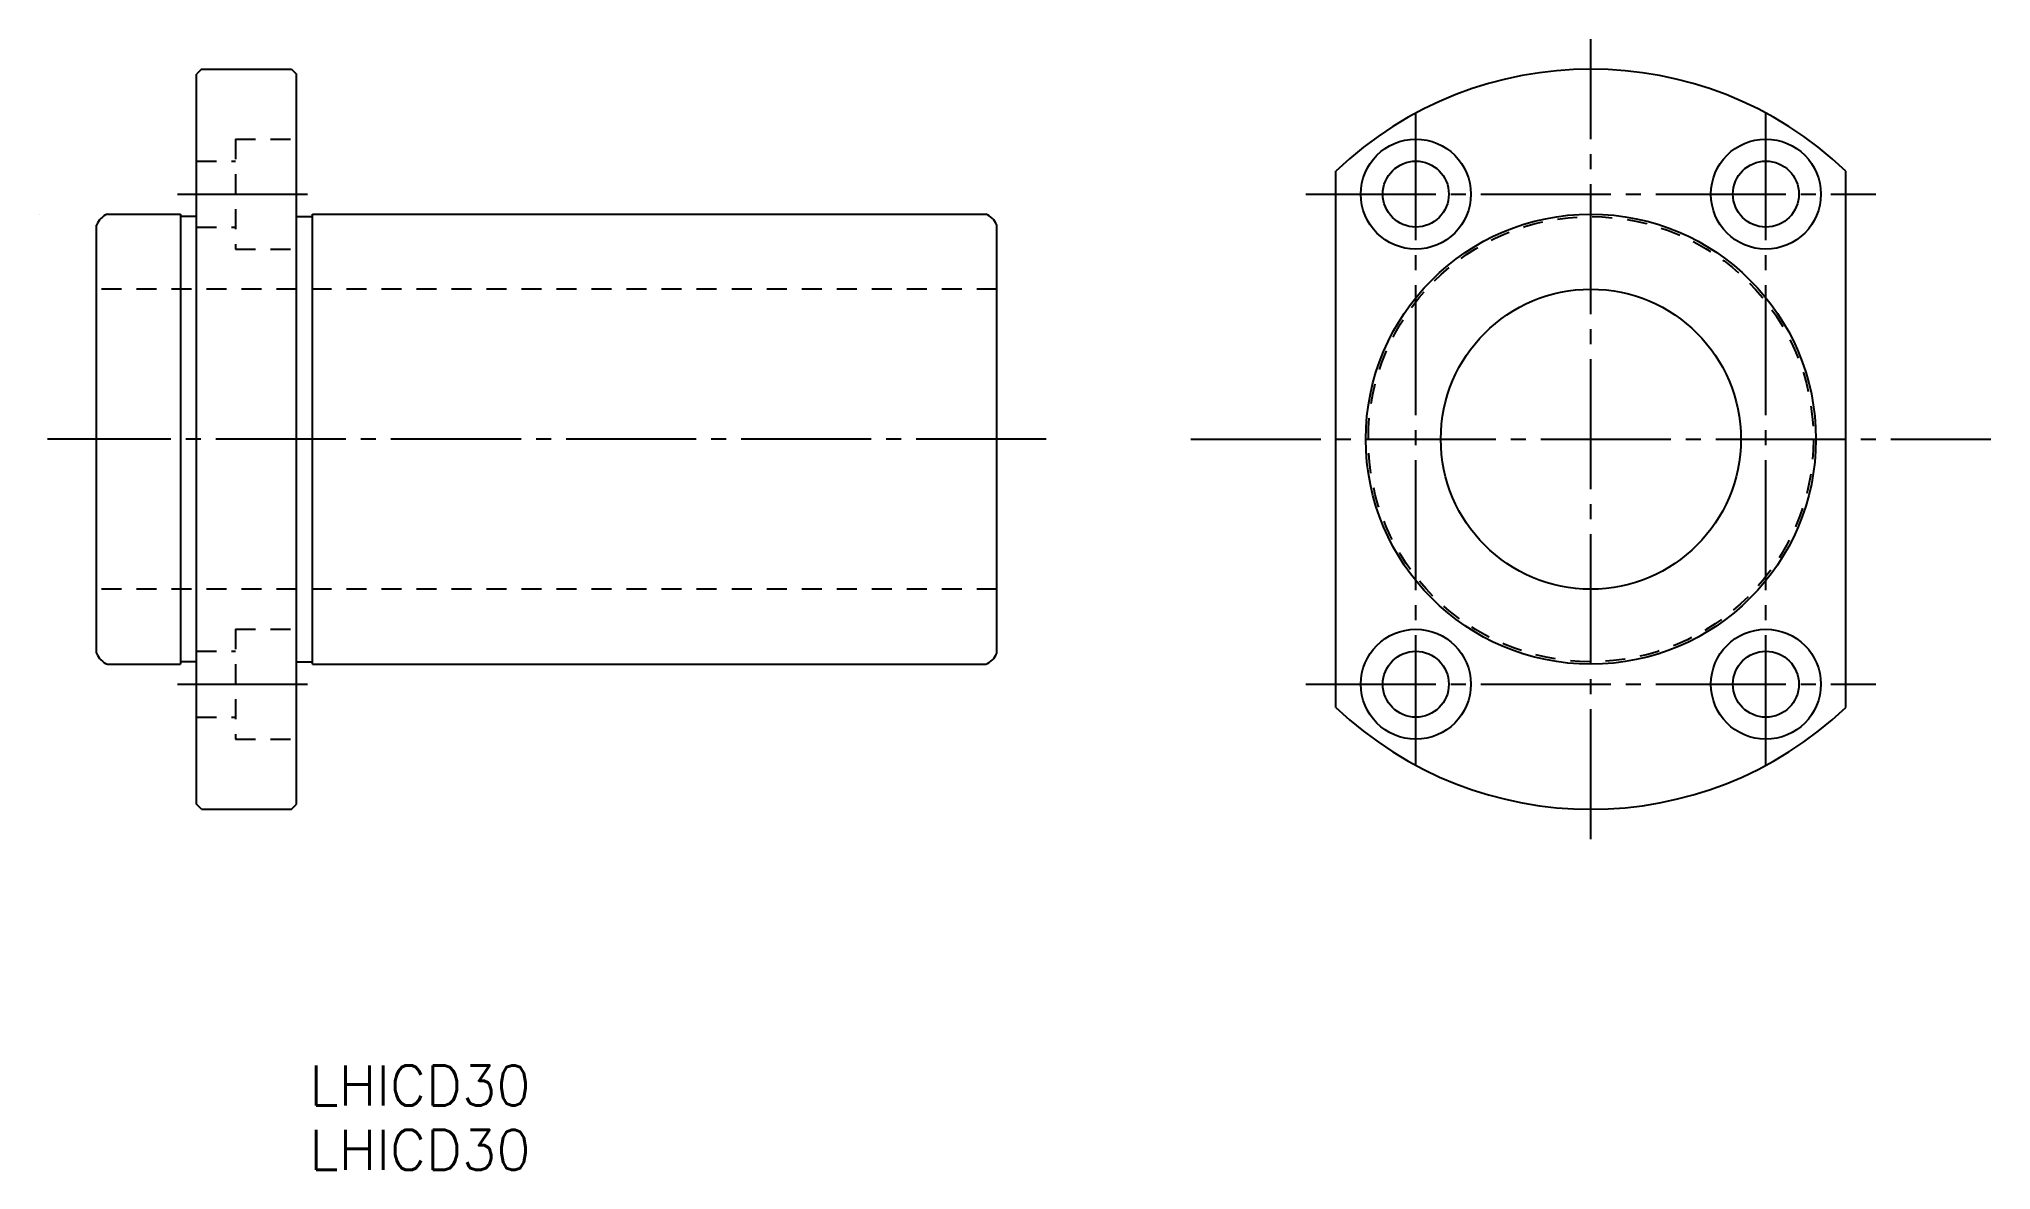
# Model space of a CAD drawing. Extents: x -189 to 7, y 565 to 678.
import ezdxf

# ---------------------------------------------------------------- set-up
doc = ezdxf.new("R2010")
doc.units = 0
doc.linetypes.add('CENTER', pattern=[17.5, 13, -1.5, 1.5, -1.5])
doc.linetypes.add('DASHED', pattern=[3.5, 2, -1.5])
doc.layers.get('0').update_dxf_attribs({"linetype": 'CONTINUOUS'})
doc.layers.add('CENTER', color=1, linetype='CENTER')
doc.styles.get("Standard").update_dxf_attribs({"font": 'txt.shx', "bigfont": '@extfont2.shx'})

msp = doc.modelspace()

# ---------------------------------------------------------------- linework, layer by layer
at = {"color": 7, "linetype": 'CONTINUOUS'}
for p, q in [((-172.38, 675.46), (-172.88, 674.96)), ((-172.38, 675.46), (-163.38, 675.46)), ((-163.38, 675.46), (-162.88, 674.96)), ((-172.88, 601.96), (-172.88, 674.96)), ((-162.88, 601.96), (-162.88, 674.96)), ((-58.98, 611.65), (-58.98, 665.27)), ((-7.98, 611.65), (-7.98, 665.27)), ((-188.63, 660.96), (-188.63, 660.96)), ((-182.88, 617.05), (-182.88, 659.87)), ((-181.79, 660.96), (-174.48, 660.96)), ((-174.48, 660.96), (-174.48, 615.96)), ((-172.88, 660.71), (-174.48, 660.71)), ((-162.88, 660.71), (-161.28, 660.71)), ((-161.28, 660.96), (-93.97, 660.96)), ((-161.28, 615.96), (-161.28, 660.96)), ((-92.88, 617.05), (-92.88, 659.87)), ((-181.79, 615.96), (-174.48, 615.96)), ((-172.88, 616.21), (-174.48, 616.21)), ((-162.88, 616.21), (-161.28, 616.21)), ((-161.28, 615.96), (-93.97, 615.96)), ((-172.38, 601.46), (-172.88, 601.96)), ((-172.38, 601.46), (-163.38, 601.46)), ((-163.38, 601.46), (-162.88, 601.96))]:
    msp.add_line(p, q, dxfattribs=at)
at = {"color": 3, "linetype": 'DASHED'}
for p, q in [((-168.98, 668.46), (-168.98, 657.46)), ((-168.98, 668.46), (-162.88, 668.46)), ((-172.88, 666.26), (-168.98, 666.26)), ((-172.88, 659.66), (-168.98, 659.66)), ((-168.98, 657.46), (-162.88, 657.46)), ((-92.88, 653.46), (-182.88, 653.46)), ((-92.88, 623.46), (-182.88, 623.46)), ((-168.98, 619.46), (-162.88, 619.46)), ((-168.98, 619.46), (-168.98, 608.46)), ((-172.88, 617.26), (-168.98, 617.26)), ((-172.88, 610.66), (-168.98, 610.66)), ((-168.98, 608.46), (-162.88, 608.46))]:
    msp.add_line(p, q, dxfattribs=at)
at = {"color": 7, "linetype": 'CONTINUOUS'}
for centre, radius in [((-50.98, 662.96), 5.5), ((-15.98, 662.96), 5.5), ((-50.98, 662.96), 3.3), ((-15.98, 662.96), 3.3), ((-33.48, 638.46), 22.5), ((-33.48, 638.46), 15), ((-50.98, 613.96), 5.5), ((-15.98, 613.96), 5.5), ((-50.98, 613.96), 3.3), ((-15.98, 613.96), 3.3)]:
    msp.add_circle(centre, radius, dxfattribs=at)
at = {"color": 3, "linetype": 'DASHED'}
msp.add_circle((-33.48, 638.46), 22.25, dxfattribs=at)
at = {"color": 7, "linetype": 'CONTINUOUS'}
for centre, radius, start, end in [((-33.48, 638.46), 37, 46.434, 133.566), ((-181.03, 659.11), 2, 112.3316, 157.6684), ((-94.73, 659.11), 2, 22.3316, 67.6684), ((-181.03, 617.81), 2, 202.3316, 247.6684), ((-94.73, 617.81), 2, 292.3316, 337.6684), ((-33.48, 638.46), 37, 226.434, 313.566)]:
    msp.add_arc(centre, radius, start, end, dxfattribs=at)
at = {"layer": 'CENTER', "color": 1, "linetype": 'CENTER'}
for p, q in [((-33.48, 598.46), (-33.48, 678.46)), ((-50.98, 605.86), (-50.98, 671.06)), ((-15.98, 605.86), (-15.98, 671.06)), ((-174.8, 662.96), (-160.53, 662.96)), ((-61.98, 662.96), (-4.98, 662.96)), ((-87.94, 638.46), (-187.78, 638.46)), ((-73.48, 638.46), (6.52, 638.46)), ((-174.8, 613.96), (-160.53, 613.96)), ((-61.98, 613.96), (-4.98, 613.96))]:
    msp.add_line(p, q, dxfattribs=at)

# ---------------------------------------------------------------- texts
at = {"color": 7, "linetype": 'CONTINUOUS'}
for p in [(-161.6, 571.85), (-161.6, 565.4)]:
    msp.add_text('LHICD30', height=4, dxfattribs=at).set_placement(p)

doc.saveas('drawing.dxf')
